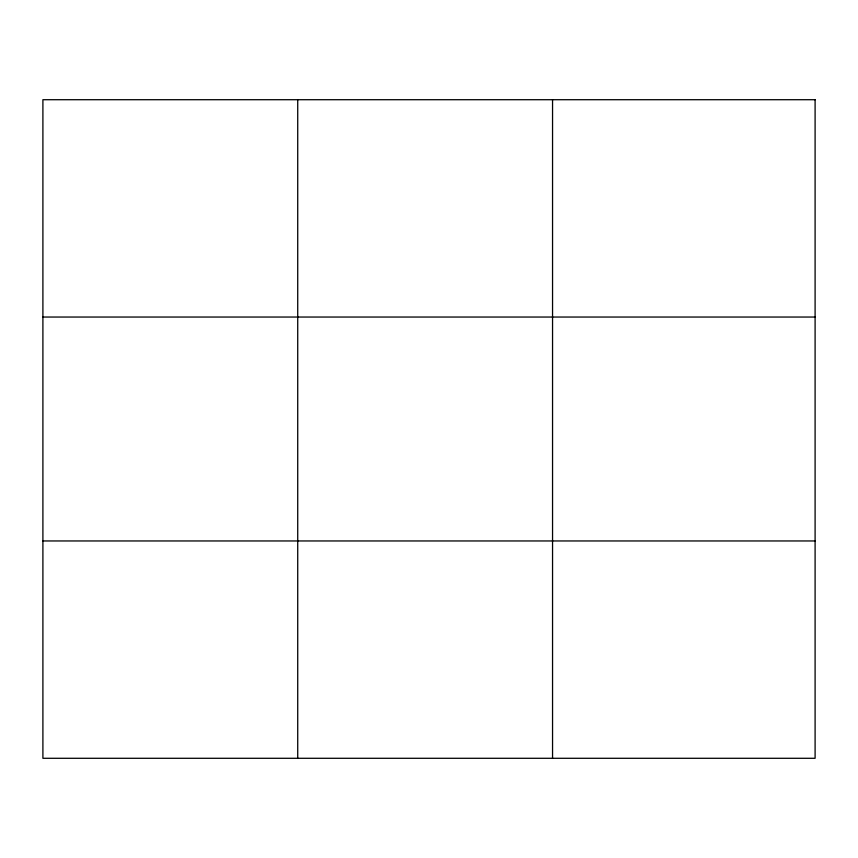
<?xml version="1.0" encoding="UTF-8"?>
<svg xmlns="http://www.w3.org/2000/svg" width="858" height="858" viewBox="0 0 858 858"><rect width="100%" height="100%" fill="white"/><g stroke="black" fill="none" stroke-linecap="round" stroke-linejoin="round"><path stroke-width="1.29" d="M297.726 758.29L297.726 99.71M552.552 758.29L552.552 99.71M42.9 317.042L815.1 317.042M42.9 540.958L815.1 540.958M815.1 99.71L815.1 758.29L42.9 758.29L42.9 99.71L815.1 99.71"/></g></svg>
